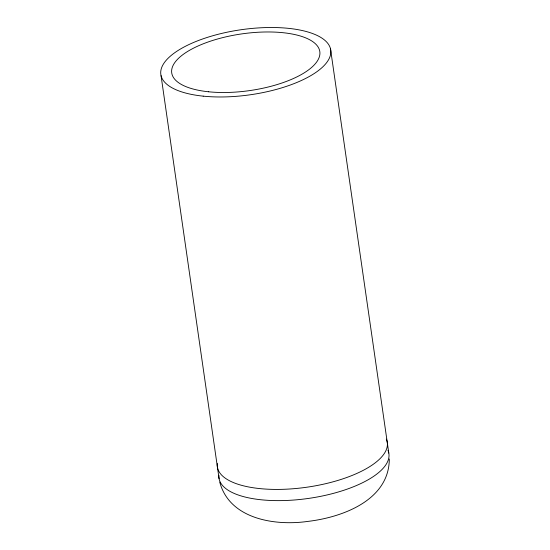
<?xml version="1.0" encoding="UTF-8"?>
<svg xmlns="http://www.w3.org/2000/svg" width="550" height="550" viewBox="0 0 550 550"><rect width="100%" height="100%" fill="white"/><g stroke="black" fill="none" stroke-linecap="round" stroke-linejoin="round"><path stroke-width="0.82" d="M389.311 458.961C389.201 500.466 341.901 517.447 307.594 521.434C275.069 526.048 229.542 519.214 219.746 482.082M388.802 453.076L330.495 48.785M161.054 75.687L219.086 478.713M386.327 439.099A85.834 32.849 -8.2 0 1 307.072 487.183A85.834 32.849 -8.2 0 1 217.346 463.499M387.956 450.354A85.834 32.849 -8.2 0 1 309.341 498.3A85.834 32.849 -8.2 0 1 218.9 475.269M203.197 96.147A85.834 32.849 -8.2 0 0 330.859 51.817A85.834 32.849 -8.2 0 0 203.273 38.748A85.834 32.849 -8.2 0 0 203.197 96.147M208.67 91.788A74.8 28.621 -8.2 0 0 319.921 53.157A74.8 28.621 -8.2 0 0 208.732 41.766A74.8 28.621 -8.2 0 0 208.67 91.788"/></g></svg>
